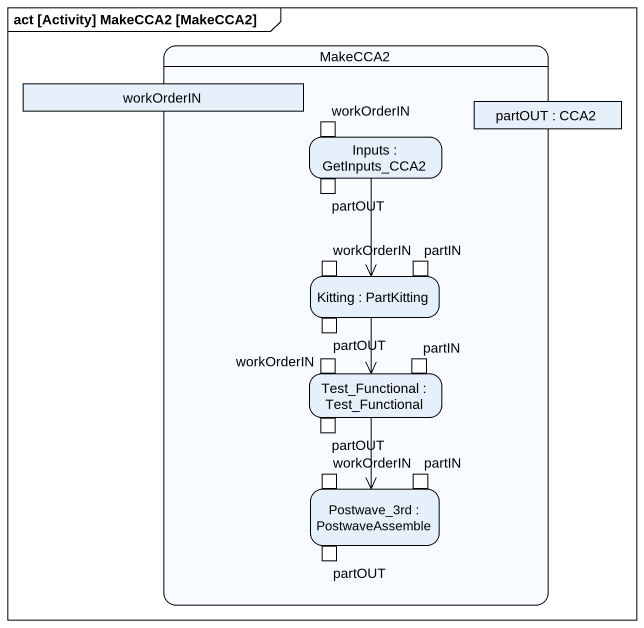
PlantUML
@startuml
mainframe act [Activity] MakeCCA2 [MakeCCA2]
hide empty description
state MakeCCA2 {
  state workOrderIN <<object>>
  state "partOUT : CCA2" as partOUT <<object>>
  state "Inputs : GetInputs_CCA2" as Inputs {
    state "workOrderIN" as workOrderIN_2 <<inputPin>>
    state "partOUT" as partOUT_2 <<outputPin>>
  }
  state "Kitting : PartKitting" as Kitting {
    state "workOrderIN" as workOrderIN_3 <<inputPin>>
    state partIN <<inputPin>>
    state "partOUT" as partOUT_3 <<outputPin>>
  }
  state "Test_Functional : Test_Functional" as Test_Functional {
    state "workOrderIN" as workOrderIN_4 <<inputPin>>
    state "partIN" as partIN_2 <<inputPin>>
    state "partOUT" as partOUT_4 <<outputPin>>
  }
  state "Postwave_3rd : PostwaveAssemble" as Postwave_3rd {
    state "workOrderIN" as workOrderIN_5 <<inputPin>>
    state "partIN" as partIN_3 <<inputPin>>
    state "partOUT" as partOUT_5 <<outputPin>>
  }
}
Inputs --> Kitting
Kitting --> Test_Functional
Test_Functional --> Postwave_3rd
@enduml
